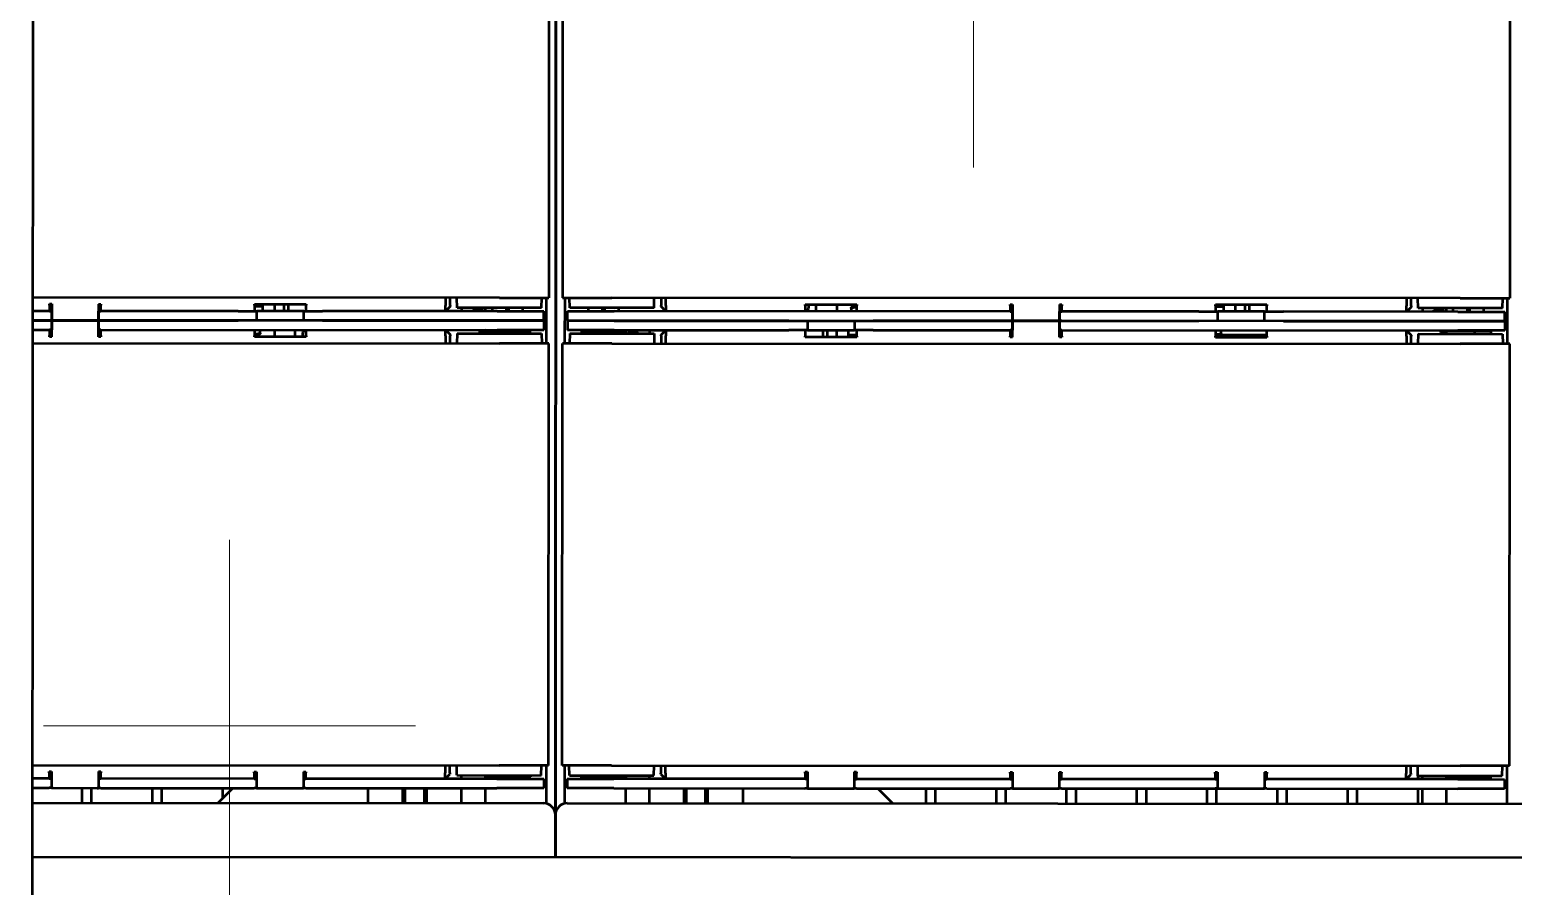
# Model space of a CAD drawing. Header units: millimetres. Extents: x 845401 to 948039, y 511594 to 550263.
# Drawn here: x 913692 to 914325, y 535797 to 536162 of the extents above; entities that cross this region are included whole.
import ezdxf

# ---------------------------------------------------------------- set-up
doc = ezdxf.new("R2010")
doc.units = ezdxf.units.MM
doc.layers.add('00', color=7, linetype='Continuous')
doc.layers.add('A-剖-0.10mm.......SECT-L01', color=255, linetype='Continuous', lineweight=18)
doc.layers.add('可见 (ISO)', color=7, linetype='Continuous', lineweight=50)

# ---------------------------------------------------------------- blocks, each defined once
blk = doc.blocks.new('单件分离新结构核图')
at = {"layer": '可见 (ISO)'}
for p, q in [((4619956.37, 894067.08), (4619956.37, 895166.33)), ((4620179.37, 894481.08), (4620179.37, 895166.33)), ((4620179.37, 895166.33), (4620179.37, 894481.08)), ((4620176.47, 894881.73), (4620176.47, 894701.73)), ((4620182.27, 894881.73), (4620182.27, 894701.73)), ((4620586.47, 894881.73), (4620586.47, 894701.73)), ((4620155.37, 894701.73), (4619956.37, 894701.73)), ((4620132.37, 894701.73), (4620132.37, 894698.48)), ((4620134.37, 894698.48), (4620134.37, 894701.73)), ((4620137.37, 894697.48), (4620137.27, 894701.73)), ((4620155.37, 894701.73), (4620176.47, 894701.73)), ((4620173.37, 894697.48), (4620173.46, 894701.73)), ((4620175.37, 894701.73), (4620175.37, 894682.23)), ((4620182.27, 894701.73), (4620203.37, 894701.73)), ((4620183.37, 894682.23), (4620183.37, 894701.73)), ((4620185.37, 894697.48), (4620185.27, 894701.73)), ((4620565.37, 894701.73), (4620203.37, 894701.73)), ((4620221.37, 894697.48), (4620221.46, 894701.73)), ((4620224.37, 894701.73), (4620224.37, 894698.48)), ((4620226.37, 894698.48), (4620226.37, 894701.73)), ((4620542.37, 894701.73), (4620542.37, 894698.48)), ((4620544.37, 894698.48), (4620544.37, 894701.73)), ((4620547.37, 894697.48), (4620547.27, 894701.73)), ((4620565.37, 894701.73), (4620586.47, 894701.73)), ((4620583.37, 894697.48), (4620583.46, 894701.73)), ((4620585.37, 894701.73), (4620585.37, 894682.23)), ((4619963.37, 894695.98), (4619956.37, 894695.98)), ((4619963.37, 894698.48), (4619963.37, 894698.98)), ((4619963.37, 894698.98), (4619964.37, 894698.98)), ((4619963.37, 894698.48), (4619963.37, 894695.98)), ((4619963.37, 894695.98), (4619964.37, 894695.98)), ((4619964.37, 894698.98), (4619964.37, 894692.48)), ((4619964.37, 894691.98), (4619964.37, 894695.98)), ((4619984.37, 894698.98), (4619984.37, 894692.48)), ((4619984.37, 894698.98), (4619985.37, 894698.98)), ((4619984.37, 894695.98), (4619985.37, 894695.98)), ((4619984.37, 894691.98), (4619984.37, 894695.98)), ((4619985.37, 894698.98), (4619985.37, 894698.48)), ((4619985.37, 894695.98), (4619985.37, 894698.48)), ((4620043.87, 894695.98), (4619985.37, 894695.98)), ((4620043.87, 894695.98), (4620050.48, 894695.98)), ((4620050.48, 894695.98), (4620050.87, 894695.98)), ((4620050.87, 894698.48), (4620050.87, 894698.98)), ((4620050.87, 894698.98), (4620072.87, 894698.98)), ((4620050.87, 894698.48), (4620050.87, 894695.98)), ((4620054.17, 894697.98), (4620050.87, 894697.98)), ((4620050.87, 894695.98), (4620051.87, 894695.98)), ((4620051.02, 894697.98), (4620051.02, 894698.98)), ((4620055.87, 894695.98), (4620051.87, 894695.98)), ((4620051.87, 894691.98), (4620051.87, 894695.98)), ((4620054.37, 894698.98), (4620054.37, 894695.98)), ((4620067.87, 894695.98), (4620055.87, 894695.98)), ((4620059.37, 894698.98), (4620059.37, 894695.98)), ((4620063.37, 894698.98), (4620063.37, 894695.98)), ((4620065.37, 894695.98), (4620065.37, 894698.98)), ((4620071.87, 894695.98), (4620067.87, 894695.98)), ((4620071.87, 894695.98), (4620072.87, 894695.98)), ((4620071.87, 894691.98), (4620071.87, 894695.98)), ((4620072.87, 894698.98), (4620072.87, 894698.48)), ((4620072.87, 894695.98), (4620072.87, 894698.48)), ((4620072.87, 894695.98), (4620073.25, 894695.98)), ((4620073.25, 894695.98), (4620079.87, 894695.98)), ((4620154.37, 894695.98), (4620079.87, 894695.98)), ((4620132.37, 894695.98), (4620132.37, 894698.48)), ((4620134.37, 894697.98), (4620132.37, 894695.98)), ((4620134.37, 894698.48), (4620134.37, 894697.98)), ((4620173.37, 894697.48), (4620137.37, 894697.48)), ((4620139.37, 894695.98), (4620139.37, 894697.48)), ((4620144.57, 894697.08), (4620144.14, 894696.65)), ((4620148.14, 894696.65), (4620144.14, 894696.65)), ((4620144.14, 894695.98), (4620144.14, 894696.65)), ((4620144.57, 894697.08), (4620147.71, 894697.08)), ((4620147.71, 894697.08), (4620148.14, 894696.65)), ((4620148.14, 894695.98), (4620148.14, 894696.65)), ((4620149.37, 894697.48), (4620149.37, 894695.98)), ((4620152.37, 894695.98), (4620152.37, 894697.48)), ((4620154.37, 894695.98), (4620174.37, 894695.98)), ((4620158.37, 894695.98), (4620158.37, 894697.48)), ((4620159.37, 894695.98), (4620159.37, 894697.48)), ((4620165.37, 894695.98), (4620165.37, 894697.48)), ((4620174.37, 894691.98), (4620174.37, 894695.98)), ((4620184.37, 894695.98), (4620204.37, 894695.98)), ((4620184.37, 894691.98), (4620184.37, 894695.98)), ((4620221.37, 894697.48), (4620185.37, 894697.48)), ((4620193.37, 894695.98), (4620193.37, 894697.48)), ((4620199.37, 894695.98), (4620199.37, 894697.48)), ((4620200.37, 894695.98), (4620200.37, 894697.48)), ((4620373.37, 894695.98), (4620204.37, 894695.98)), ((4620206.37, 894695.98), (4620206.37, 894697.48)), ((4620224.37, 894697.98), (4620224.37, 894698.48)), ((4620226.37, 894695.98), (4620224.37, 894697.98)), ((4620226.37, 894698.48), (4620226.37, 894695.98)), ((4620285.87, 894698.48), (4620285.87, 894698.98)), ((4620285.87, 894698.98), (4620307.87, 894698.98)), ((4620285.87, 894698.48), (4620285.87, 894695.98)), ((4620286.97, 894696.59), (4620286.97, 894695.98)), ((4620290.57, 894695.98), (4620290.57, 894698.98)), ((4620299.37, 894698.98), (4620299.37, 894695.98)), ((4620307.42, 894697.68), (4620305.42, 894697.68)), ((4620305.42, 894697.32), (4620305.42, 894695.98)), ((4620307.37, 894698.98), (4620307.37, 894697.68)), ((4620307.87, 894697.68), (4620307.42, 894697.68)), ((4620307.87, 894698.98), (4620307.87, 894698.48)), ((4620307.87, 894695.98), (4620307.87, 894698.48)), ((4620373.37, 894698.48), (4620373.37, 894698.98)), ((4620373.37, 894698.98), (4620374.37, 894698.98)), ((4620373.37, 894698.48), (4620373.37, 894695.98)), ((4620373.37, 894695.98), (4620374.37, 894695.98)), ((4620374.37, 894698.98), (4620374.37, 894692.48)), ((4620374.37, 894691.98), (4620374.37, 894695.98)), ((4620394.37, 894698.98), (4620394.37, 894692.48)), ((4620394.37, 894698.98), (4620395.37, 894698.98)), ((4620394.37, 894695.98), (4620395.37, 894695.98)), ((4620394.37, 894691.98), (4620394.37, 894695.98)), ((4620395.37, 894698.98), (4620395.37, 894698.48)), ((4620395.37, 894695.98), (4620395.37, 894698.48)), ((4620453.87, 894695.98), (4620395.37, 894695.98)), ((4620453.87, 894695.98), (4620460.48, 894695.98)), ((4620460.48, 894695.98), (4620460.87, 894695.98)), ((4620460.87, 894698.48), (4620460.87, 894698.98)), ((4620460.87, 894698.98), (4620482.87, 894698.98)), ((4620460.87, 894698.48), (4620460.87, 894695.98)), ((4620464.17, 894697.98), (4620460.87, 894697.98)), ((4620460.87, 894695.98), (4620461.87, 894695.98)), ((4620461.02, 894697.98), (4620461.02, 894698.98)), ((4620465.87, 894695.98), (4620461.87, 894695.98)), ((4620461.87, 894691.98), (4620461.87, 894695.98)), ((4620464.37, 894698.98), (4620464.37, 894695.98)), ((4620477.87, 894695.98), (4620465.87, 894695.98)), ((4620469.37, 894698.98), (4620469.37, 894695.98)), ((4620473.37, 894698.98), (4620473.37, 894695.98)), ((4620475.37, 894695.98), (4620475.37, 894698.98)), ((4620481.87, 894695.98), (4620477.87, 894695.98)), ((4620481.87, 894695.98), (4620482.87, 894695.98)), ((4620481.87, 894691.98), (4620481.87, 894695.98)), ((4620482.87, 894698.98), (4620482.87, 894698.48)), ((4620482.87, 894695.98), (4620482.87, 894698.48)), ((4620482.87, 894695.98), (4620483.25, 894695.98)), ((4620483.25, 894695.98), (4620489.87, 894695.98)), ((4620564.37, 894695.98), (4620489.87, 894695.98)), ((4620542.37, 894695.98), (4620542.37, 894698.48)), ((4620544.37, 894697.98), (4620542.37, 894695.98)), ((4620544.37, 894698.48), (4620544.37, 894697.98)), ((4620583.37, 894697.48), (4620547.37, 894697.48)), ((4620549.37, 894695.98), (4620549.37, 894697.48)), ((4620554.57, 894697.08), (4620554.14, 894696.65)), ((4620558.14, 894696.65), (4620554.14, 894696.65)), ((4620554.14, 894695.98), (4620554.14, 894696.65)), ((4620554.57, 894697.08), (4620557.71, 894697.08)), ((4620557.71, 894697.08), (4620558.14, 894696.65)), ((4620558.14, 894695.98), (4620558.14, 894696.65)), ((4620559.37, 894697.48), (4620559.37, 894695.98)), ((4620562.37, 894695.98), (4620562.37, 894697.48)), ((4620564.37, 894695.98), (4620584.37, 894695.98)), ((4620568.37, 894695.98), (4620568.37, 894697.48)), ((4620569.37, 894695.98), (4620569.37, 894697.48)), ((4620575.37, 894695.98), (4620575.37, 894697.48)), ((4620584.37, 894691.98), (4620584.37, 894695.98)), ((4619963.37, 894691.98), (4619956.37, 894691.98)), ((4619956.37, 894691.98), (4619963.37, 894691.98)), ((4619956.37, 894687.98), (4619963.37, 894687.98)), ((4619963.37, 894691.98), (4619964.37, 894691.98)), ((4619964.37, 894691.98), (4619963.37, 894691.98)), ((4619964.37, 894687.98), (4619963.37, 894687.98)), ((4619963.37, 894687.98), (4619963.37, 894685.48)), ((4619964.87, 894691.98), (4619964.37, 894691.98)), ((4619964.37, 894691.98), (4619964.37, 894687.98)), ((4619964.37, 894691.98), (4619964.87, 894691.98)), ((4619964.37, 894684.98), (4619964.37, 894691.48)), ((4619983.87, 894691.98), (4619964.87, 894691.98)), ((4619964.87, 894691.98), (4619983.87, 894691.98)), ((4619984.37, 894691.98), (4619983.87, 894691.98)), ((4619983.87, 894691.98), (4619984.37, 894691.98)), ((4619984.37, 894691.98), (4619985.37, 894691.98)), ((4619984.37, 894691.98), (4619984.37, 894687.98)), ((4619985.37, 894691.98), (4619984.37, 894691.98)), ((4619984.37, 894684.98), (4619984.37, 894691.48)), ((4619985.37, 894687.98), (4619984.37, 894687.98)), ((4620154.37, 894691.98), (4619985.37, 894691.98)), ((4619985.37, 894691.98), (4620043.87, 894691.98)), ((4619985.37, 894687.98), (4620154.37, 894687.98)), ((4619985.37, 894685.48), (4619985.37, 894687.98)), ((4620050.87, 894687.98), (4620050.87, 894685.48)), ((4620053.31, 894686.64), (4620053.31, 894687.98)), ((4620059.37, 894687.98), (4620059.37, 894684.98)), ((4620068.17, 894687.98), (4620068.17, 894684.98)), ((4620071.76, 894687.98), (4620071.76, 894687.57)), ((4620072.87, 894685.48), (4620072.87, 894687.98)), ((4620079.87, 894691.98), (4620154.37, 894691.98)), ((4620132.37, 894687.98), (4620134.37, 894685.98)), ((4620132.37, 894685.48), (4620132.37, 894687.98)), ((4620146.92, 894687.98), (4620146.92, 894687.08)), ((4620149.87, 894687.98), (4620149.37, 894687.48)), ((4620154.37, 894691.98), (4620174.37, 894691.98)), ((4620174.37, 894691.98), (4620154.37, 894691.98)), ((4620174.37, 894687.98), (4620154.37, 894687.98)), ((4620160.87, 894687.98), (4620161.37, 894687.48)), ((4620167.87, 894687.98), (4620168.37, 894687.48)), ((4620174.37, 894691.98), (4620174.37, 894687.98)), ((4620184.37, 894691.98), (4620204.37, 894691.98)), ((4620184.37, 894691.98), (4620184.37, 894687.98)), ((4620204.37, 894691.98), (4620184.37, 894691.98)), ((4620204.37, 894687.98), (4620184.37, 894687.98)), ((4620190.87, 894687.98), (4620190.37, 894687.48)), ((4620197.87, 894687.98), (4620197.37, 894687.48)), ((4620278.87, 894691.98), (4620204.37, 894691.98)), ((4620204.37, 894691.98), (4620373.37, 894691.98)), ((4620204.37, 894687.98), (4620278.87, 894687.98)), ((4620208.87, 894687.98), (4620209.37, 894687.48)), ((4620209.37, 894687.48), (4620209.37, 894687.98)), ((4620210.6, 894687.98), (4620210.6, 894687.31)), ((4620214.6, 894687.98), (4620214.6, 894687.31)), ((4620219.37, 894687.98), (4620219.37, 894686.48)), ((4620224.37, 894685.98), (4620226.37, 894687.98)), ((4620226.37, 894687.98), (4620226.37, 894685.48)), ((4620285.48, 894687.98), (4620278.87, 894687.98)), ((4620285.87, 894687.98), (4620285.48, 894687.98)), ((4620286.87, 894687.98), (4620285.87, 894687.98)), ((4620285.87, 894687.98), (4620285.87, 894685.48)), ((4620286.87, 894691.98), (4620286.87, 894687.98)), ((4620286.87, 894687.98), (4620290.87, 894687.98)), ((4620290.87, 894687.98), (4620302.87, 894687.98)), ((4620293.37, 894687.98), (4620293.37, 894684.98)), ((4620295.37, 894684.98), (4620295.37, 894687.98)), ((4620299.37, 894684.98), (4620299.37, 894687.98)), ((4620302.87, 894687.98), (4620306.87, 894687.98)), ((4620304.37, 894684.98), (4620304.37, 894687.98)), ((4620306.87, 894691.98), (4620306.87, 894687.98)), ((4620307.87, 894687.98), (4620306.87, 894687.98)), ((4620307.87, 894685.48), (4620307.87, 894687.98)), ((4620308.25, 894687.98), (4620307.87, 894687.98)), ((4620314.87, 894687.98), (4620308.25, 894687.98)), ((4620373.37, 894691.98), (4620314.87, 894691.98)), ((4620314.87, 894687.98), (4620373.37, 894687.98)), ((4620373.37, 894691.98), (4620374.37, 894691.98)), ((4620374.37, 894691.98), (4620373.37, 894691.98)), ((4620374.37, 894687.98), (4620373.37, 894687.98)), ((4620373.37, 894687.98), (4620373.37, 894685.48)), ((4620374.87, 894691.98), (4620374.37, 894691.98)), ((4620374.37, 894691.98), (4620374.37, 894687.98)), ((4620374.37, 894691.98), (4620374.87, 894691.98)), ((4620374.37, 894684.98), (4620374.37, 894691.48)), ((4620393.87, 894691.98), (4620374.87, 894691.98)), ((4620374.87, 894691.98), (4620393.87, 894691.98)), ((4620394.37, 894691.98), (4620393.87, 894691.98)), ((4620393.87, 894691.98), (4620394.37, 894691.98)), ((4620394.37, 894691.98), (4620395.37, 894691.98)), ((4620394.37, 894691.98), (4620394.37, 894687.98)), ((4620395.37, 894691.98), (4620394.37, 894691.98)), ((4620394.37, 894684.98), (4620394.37, 894691.48)), ((4620395.37, 894687.98), (4620394.37, 894687.98)), ((4620564.37, 894691.98), (4620395.37, 894691.98)), ((4620395.37, 894691.98), (4620453.87, 894691.98)), ((4620395.37, 894687.98), (4620564.37, 894687.98)), ((4620395.37, 894685.48), (4620395.37, 894687.98)), ((4620460.87, 894687.98), (4620460.87, 894685.48)), ((4620463.31, 894686.64), (4620463.31, 894687.98)), ((4620482.87, 894685.48), (4620482.87, 894687.98)), ((4620489.87, 894691.98), (4620564.37, 894691.98)), ((4620542.37, 894687.98), (4620544.37, 894685.98)), ((4620542.37, 894685.48), (4620542.37, 894687.98)), ((4620556.92, 894687.98), (4620556.92, 894687.08)), ((4620559.87, 894687.98), (4620559.37, 894687.48)), ((4620564.37, 894691.98), (4620584.37, 894691.98)), ((4620584.37, 894691.98), (4620564.37, 894691.98)), ((4620584.37, 894687.98), (4620564.37, 894687.98)), ((4620570.87, 894687.98), (4620571.37, 894687.48)), ((4620577.87, 894687.98), (4620578.37, 894687.48)), ((4620584.37, 894691.98), (4620584.37, 894687.98)), ((4619956.37, 894682.23), (4620155.37, 894682.23)), ((4619963.37, 894686.08), (4619964.37, 894686.08)), ((4619963.37, 894684.98), (4619963.37, 894685.48)), ((4619964.37, 894684.98), (4619963.37, 894684.98)), ((4619984.37, 894686.08), (4619985.37, 894686.08)), ((4619985.37, 894684.98), (4619984.37, 894684.98)), ((4619985.37, 894685.48), (4619985.37, 894684.98)), ((4620050.87, 894686.28), (4620051.31, 894686.28)), ((4620050.87, 894684.98), (4620050.87, 894685.48)), ((4620072.87, 894684.98), (4620050.87, 894684.98)), ((4620051.31, 894686.28), (4620053.31, 894686.28)), ((4620072.87, 894685.48), (4620072.87, 894684.98)), ((4620132.37, 894685.48), (4620132.37, 894682.23)), ((4620134.37, 894685.98), (4620134.37, 894685.48)), ((4620134.37, 894682.23), (4620134.37, 894685.48)), ((4620137.37, 894686.48), (4620137.27, 894682.23)), ((4620137.37, 894686.48), (4620173.37, 894686.48)), ((4620149.37, 894687.08), (4620146.92, 894687.08)), ((4620161.37, 894687.48), (4620149.37, 894687.48)), ((4620149.37, 894687.48), (4620149.37, 894686.48)), ((4620176.47, 894682.23), (4620155.37, 894682.23)), ((4620168.37, 894687.48), (4620161.37, 894687.48)), ((4620161.37, 894687.48), (4620161.37, 894686.48)), ((4620168.37, 894687.48), (4620168.37, 894686.48)), ((4620173.37, 894686.48), (4620173.46, 894682.23)), ((4620176.47, 894502.23), (4620176.47, 894682.23)), ((4620203.37, 894682.23), (4620182.27, 894682.23)), ((4620182.27, 894502.23), (4620182.27, 894682.23)), ((4620185.37, 894686.48), (4620185.27, 894682.23)), ((4620185.37, 894686.48), (4620221.37, 894686.48)), ((4620197.37, 894687.48), (4620190.37, 894687.48)), ((4620190.37, 894687.48), (4620190.37, 894686.48)), ((4620209.37, 894687.48), (4620197.37, 894687.48)), ((4620197.37, 894687.48), (4620197.37, 894686.48)), ((4620203.37, 894682.23), (4620565.37, 894682.23)), ((4620209.37, 894687.48), (4620209.37, 894686.48)), ((4620210.6, 894687.31), (4620214.6, 894687.31)), ((4620211.03, 894686.88), (4620210.6, 894687.31)), ((4620214.17, 894686.88), (4620211.03, 894686.88)), ((4620214.17, 894686.88), (4620214.6, 894687.31)), ((4620221.37, 894686.48), (4620221.46, 894682.23)), ((4620224.37, 894685.48), (4620224.37, 894685.98)), ((4620224.37, 894685.48), (4620224.37, 894682.23)), ((4620226.37, 894682.23), (4620226.37, 894685.48)), ((4620285.87, 894684.98), (4620285.87, 894685.48)), ((4620307.87, 894684.98), (4620285.87, 894684.98)), ((4620304.57, 894685.98), (4620307.87, 894685.98)), ((4620307.71, 894685.98), (4620307.71, 894684.98)), ((4620307.87, 894685.48), (4620307.87, 894684.98)), ((4620373.37, 894686.08), (4620374.37, 894686.08)), ((4620373.37, 894684.98), (4620373.37, 894685.48)), ((4620374.37, 894684.98), (4620373.37, 894684.98)), ((4620394.37, 894686.08), (4620395.37, 894686.08)), ((4620395.37, 894684.98), (4620394.37, 894684.98)), ((4620395.37, 894685.48), (4620395.37, 894684.98)), ((4620460.87, 894686.28), (4620461.31, 894686.28)), ((4620460.87, 894686.08), (4620482.87, 894686.08)), ((4620460.87, 894684.98), (4620460.87, 894685.48)), ((4620482.87, 894684.98), (4620460.87, 894684.98)), ((4620461.31, 894686.28), (4620463.31, 894686.28)), ((4620461.37, 894686.08), (4620461.37, 894684.98)), ((4620482.87, 894685.48), (4620482.87, 894684.98)), ((4620542.37, 894685.48), (4620542.37, 894682.23)), ((4620544.37, 894685.98), (4620544.37, 894685.48)), ((4620544.37, 894682.23), (4620544.37, 894685.48)), ((4620547.37, 894686.48), (4620547.27, 894682.23)), ((4620547.37, 894686.48), (4620583.37, 894686.48)), ((4620559.37, 894687.08), (4620556.92, 894687.08)), ((4620571.37, 894687.48), (4620559.37, 894687.48)), ((4620559.37, 894687.48), (4620559.37, 894686.48)), ((4620586.47, 894682.23), (4620565.37, 894682.23)), ((4620578.37, 894687.48), (4620571.37, 894687.48)), ((4620571.37, 894687.48), (4620571.37, 894686.48)), ((4620578.37, 894687.48), (4620578.37, 894686.48)), ((4620583.37, 894686.48), (4620583.46, 894682.23)), ((4620586.47, 894502.23), (4620586.47, 894682.23)), ((4619956.37, 894502.23), (4620155.37, 894502.23)), ((4619963.37, 894498.98), (4619963.37, 894499.48)), ((4619963.37, 894499.48), (4619964.37, 894499.48)), ((4619963.37, 894498.98), (4619963.37, 894496.48)), ((4619964.37, 894499.48), (4619964.37, 894492.98)), ((4619984.37, 894499.48), (4619984.37, 894492.98)), ((4619984.37, 894499.48), (4619985.37, 894499.48)), ((4619985.37, 894499.48), (4619985.37, 894498.98)), ((4619985.37, 894496.48), (4619985.37, 894498.98)), ((4620050.87, 894498.98), (4620050.87, 894499.48)), ((4620050.87, 894499.48), (4620051.87, 894499.48)), ((4620050.87, 894498.98), (4620050.87, 894496.48)), ((4620051.87, 894499.48), (4620051.87, 894492.98)), ((4620071.87, 894499.48), (4620071.87, 894492.98)), ((4620071.87, 894499.48), (4620072.87, 894499.48)), ((4620072.87, 894499.48), (4620072.87, 894498.98)), ((4620072.87, 894496.48), (4620072.87, 894498.98)), ((4620132.37, 894502.23), (4620132.37, 894498.98)), ((4620132.37, 894496.48), (4620132.37, 894498.98)), ((4620132.37, 894496.48), (4620134.37, 894498.48)), ((4620134.37, 894498.98), (4620134.37, 894502.23)), ((4620134.37, 894498.98), (4620134.37, 894498.48)), ((4620137.37, 894497.98), (4620137.27, 894502.23)), ((4620176.47, 894502.23), (4620155.37, 894502.23)), ((4620173.37, 894497.98), (4620173.46, 894502.23)), ((4620175.37, 894502.23), (4620175.37, 894485.98)), ((4620203.37, 894502.23), (4620182.27, 894502.23)), ((4620183.37, 894485.98), (4620183.37, 894502.23)), ((4620185.37, 894497.98), (4620185.27, 894502.23)), ((4620203.37, 894502.23), (4620565.37, 894502.23)), ((4620221.37, 894497.98), (4620221.46, 894502.23)), ((4620224.37, 894502.23), (4620224.37, 894498.98)), ((4620224.37, 894498.48), (4620224.37, 894498.98)), ((4620224.37, 894498.48), (4620226.37, 894496.48)), ((4620226.37, 894498.98), (4620226.37, 894502.23)), ((4620226.37, 894498.98), (4620226.37, 894496.48)), ((4620285.87, 894498.98), (4620285.87, 894499.48)), ((4620285.87, 894499.48), (4620286.87, 894499.48)), ((4620285.87, 894498.98), (4620285.87, 894496.48)), ((4620286.87, 894499.48), (4620286.87, 894492.98)), ((4620306.87, 894499.48), (4620306.87, 894492.98)), ((4620306.87, 894499.48), (4620307.87, 894499.48)), ((4620307.87, 894499.48), (4620307.87, 894498.98)), ((4620307.87, 894496.48), (4620307.87, 894498.98)), ((4620373.37, 894498.98), (4620373.37, 894499.48)), ((4620373.37, 894499.48), (4620374.37, 894499.48)), ((4620373.37, 894498.98), (4620373.37, 894496.48)), ((4620374.37, 894499.48), (4620374.37, 894492.98)), ((4620394.37, 894499.48), (4620394.37, 894492.98)), ((4620394.37, 894499.48), (4620395.37, 894499.48)), ((4620395.37, 894499.48), (4620395.37, 894498.98)), ((4620395.37, 894496.48), (4620395.37, 894498.98)), ((4620460.87, 894498.98), (4620460.87, 894499.48)), ((4620460.87, 894499.48), (4620461.87, 894499.48)), ((4620460.87, 894498.98), (4620460.87, 894496.48)), ((4620461.37, 894499.48), (4620461.37, 894496.48)), ((4620461.87, 894499.48), (4620461.87, 894492.98)), ((4620481.87, 894499.48), (4620481.87, 894492.98)), ((4620481.87, 894499.48), (4620482.87, 894499.48)), ((4620482.87, 894499.48), (4620482.87, 894498.98)), ((4620482.87, 894496.48), (4620482.87, 894498.98)), ((4620542.37, 894502.23), (4620542.37, 894498.98)), ((4620542.37, 894496.48), (4620542.37, 894498.98)), ((4620542.37, 894496.48), (4620544.37, 894498.48)), ((4620544.37, 894498.98), (4620544.37, 894502.23)), ((4620544.37, 894498.98), (4620544.37, 894498.48)), ((4620547.37, 894497.98), (4620547.27, 894502.23)), ((4620586.47, 894502.23), (4620565.37, 894502.23)), ((4620583.37, 894497.98), (4620583.46, 894502.23)), ((4620585.37, 894502.23), (4620585.37, 894486.08)), ((4619963.37, 894496.48), (4619956.37, 894496.48)), ((4619956.37, 894492.48), (4619963.37, 894492.48)), ((4619963.37, 894496.48), (4619964.37, 894496.48)), ((4619964.37, 894492.48), (4619963.37, 894492.48)), ((4619964.37, 894496.48), (4619964.37, 894492.48)), ((4619964.37, 894492.48), (4619964.87, 894492.48)), ((4619964.87, 894492.48), (4619983.87, 894492.48)), ((4619977.37, 894492.48), (4619977.37, 894486.08)), ((4619981.37, 894492.48), (4619981.37, 894486.08)), ((4619983.87, 894492.48), (4619984.37, 894492.48)), ((4619984.37, 894496.48), (4619984.37, 894492.48)), ((4619984.37, 894496.48), (4619985.37, 894496.48)), ((4619985.37, 894492.48), (4619984.37, 894492.48)), ((4620050.87, 894496.48), (4619985.37, 894496.48)), ((4619985.37, 894492.48), (4620050.87, 894492.48)), ((4620007.37, 894492.48), (4620007.37, 894486.08)), ((4620011.37, 894492.48), (4620011.37, 894486.08)), ((4620035.37, 894486.08), (4620041.77, 894492.48)), ((4620037.37, 894492.48), (4620037.37, 894488.08)), ((4620041.37, 894492.48), (4620041.37, 894492.08)), ((4620050.87, 894496.48), (4620051.87, 894496.48)), ((4620051.87, 894492.48), (4620050.87, 894492.48)), ((4620051.87, 894496.48), (4620051.87, 894492.48)), ((4620051.87, 894492.48), (4620052.37, 894492.48)), ((4620052.37, 894492.48), (4620071.37, 894492.48)), ((4620071.37, 894492.48), (4620071.87, 894492.48)), ((4620071.87, 894496.48), (4620071.87, 894492.48)), ((4620071.87, 894496.48), (4620072.87, 894496.48)), ((4620072.87, 894492.48), (4620071.87, 894492.48)), ((4620154.37, 894496.48), (4620072.87, 894496.48)), ((4620072.87, 894492.48), (4620154.37, 894492.48)), ((4620099.37, 894492.48), (4620099.37, 894486.08)), ((4620114.27, 894486.08), (4620114.27, 894492.48)), ((4620115.27, 894486.08), (4620115.27, 894492.48)), ((4620123.47, 894486.08), (4620123.47, 894492.48)), ((4620124.47, 894486.08), (4620124.47, 894492.48)), ((4620137.37, 894497.98), (4620173.37, 894497.98)), ((4620139.37, 894496.48), (4620139.37, 894497.98)), ((4620139.37, 894486.08), (4620139.37, 894492.48)), ((4620149.37, 894497.98), (4620149.37, 894496.98)), ((4620149.37, 894496.98), (4620149.37, 894496.48)), ((4620149.37, 894496.98), (4620161.37, 894496.98)), ((4620149.87, 894496.48), (4620149.37, 894496.98)), ((4620149.37, 894492.48), (4620149.37, 894486.08)), ((4620154.37, 894496.48), (4620174.37, 894496.48)), ((4620174.37, 894492.48), (4620154.37, 894492.48)), ((4620160.87, 894496.48), (4620161.37, 894496.98)), ((4620161.37, 894497.98), (4620161.37, 894496.98)), ((4620161.37, 894496.98), (4620168.37, 894496.98)), ((4620167.87, 894496.48), (4620168.37, 894496.98)), ((4620168.37, 894497.98), (4620168.37, 894496.98)), ((4620169.37, 894497.78), (4620168.37, 894497.78)), ((4620169.37, 894497.98), (4620169.37, 894497.78)), ((4620174.37, 894496.48), (4620174.37, 894492.48)), ((4620184.37, 894496.48), (4620184.37, 894492.48)), ((4620184.37, 894496.48), (4620204.37, 894496.48)), ((4620204.37, 894492.48), (4620184.37, 894492.48)), ((4620185.37, 894497.98), (4620221.37, 894497.98)), ((4620189.37, 894497.78), (4620189.37, 894497.98)), ((4620190.37, 894497.78), (4620189.37, 894497.78)), ((4620190.37, 894497.98), (4620190.37, 894496.98)), ((4620190.37, 894496.98), (4620197.37, 894496.98)), ((4620190.87, 894496.48), (4620190.37, 894496.98)), ((4620197.37, 894497.98), (4620197.37, 894496.98)), ((4620197.37, 894496.98), (4620209.37, 894496.98)), ((4620197.87, 894496.48), (4620197.37, 894496.98)), ((4620285.87, 894496.48), (4620204.37, 894496.48)), ((4620204.37, 894492.48), (4620285.87, 894492.48)), ((4620208.87, 894496.48), (4620209.37, 894496.98)), ((4620209.37, 894497.98), (4620209.37, 894496.98)), ((4620209.37, 894496.48), (4620209.37, 894496.98)), ((4620209.37, 894486.08), (4620209.37, 894492.48)), ((4620219.37, 894497.98), (4620219.37, 894496.48)), ((4620219.37, 894492.48), (4620219.37, 894486.08)), ((4620234.27, 894486.08), (4620234.27, 894492.48)), ((4620235.27, 894486.08), (4620235.27, 894492.48)), ((4620243.47, 894486.08), (4620243.47, 894492.48)), ((4620244.47, 894486.08), (4620244.47, 894492.48)), ((4620259.37, 894492.48), (4620259.37, 894486.08)), ((4620285.87, 894496.48), (4620286.87, 894496.48)), ((4620286.87, 894492.48), (4620285.87, 894492.48)), ((4620286.87, 894496.48), (4620286.87, 894492.48)), ((4620286.87, 894492.48), (4620287.37, 894492.48)), ((4620287.37, 894492.48), (4620306.37, 894492.48)), ((4620306.37, 894492.48), (4620306.87, 894492.48)), ((4620306.87, 894496.48), (4620306.87, 894492.48)), ((4620306.87, 894496.48), (4620307.87, 894496.48)), ((4620307.87, 894492.48), (4620306.87, 894492.48)), ((4620373.37, 894496.48), (4620307.87, 894496.48)), ((4620307.87, 894492.48), (4620373.37, 894492.48)), ((4620323.37, 894486.08), (4620316.97, 894492.48)), ((4620337.37, 894492.48), (4620337.37, 894486.08)), ((4620341.37, 894492.48), (4620341.37, 894486.08)), ((4620367.37, 894492.48), (4620367.37, 894486.08)), ((4620371.37, 894492.48), (4620371.37, 894486.08)), ((4620373.37, 894496.48), (4620374.37, 894496.48)), ((4620374.37, 894492.48), (4620373.37, 894492.48)), ((4620374.37, 894496.48), (4620374.37, 894492.48)), ((4620374.37, 894492.48), (4620374.87, 894492.48)), ((4620374.87, 894492.48), (4620393.87, 894492.48)), ((4620393.87, 894492.48), (4620394.37, 894492.48)), ((4620394.37, 894496.48), (4620394.37, 894492.48)), ((4620394.37, 894496.48), (4620395.37, 894496.48)), ((4620395.37, 894492.48), (4620394.37, 894492.48)), ((4620460.87, 894496.48), (4620395.37, 894496.48)), ((4620395.37, 894492.48), (4620460.87, 894492.48)), ((4620397.37, 894492.48), (4620397.37, 894486.08)), ((4620401.37, 894492.48), (4620401.37, 894486.08)), ((4620427.37, 894492.48), (4620427.37, 894486.08)), ((4620431.37, 894492.48), (4620431.37, 894486.08)), ((4620457.37, 894492.48), (4620457.37, 894486.08)), ((4620460.87, 894496.48), (4620461.87, 894496.48)), ((4620461.87, 894492.48), (4620460.87, 894492.48)), ((4620461.37, 894492.48), (4620461.37, 894486.08)), ((4620461.87, 894496.48), (4620461.87, 894492.48)), ((4620461.87, 894492.48), (4620462.37, 894492.48)), ((4620462.37, 894492.48), (4620481.37, 894492.48)), ((4620481.37, 894492.48), (4620481.87, 894492.48)), ((4620481.87, 894496.48), (4620481.87, 894492.48)), ((4620481.87, 894496.48), (4620482.87, 894496.48)), ((4620482.87, 894492.48), (4620481.87, 894492.48)), ((4620564.37, 894496.48), (4620482.87, 894496.48)), ((4620482.87, 894492.48), (4620564.37, 894492.48)), ((4620487.37, 894492.48), (4620487.37, 894486.08)), ((4620491.37, 894492.48), (4620491.37, 894486.08)), ((4620517.37, 894492.48), (4620517.37, 894486.08)), ((4620521.37, 894492.48), (4620521.37, 894486.08)), ((4620547.37, 894497.98), (4620547.37, 894496.48)), ((4620547.37, 894497.98), (4620583.37, 894497.98)), ((4620547.37, 894492.48), (4620547.37, 894486.08)), ((4620549.37, 894496.48), (4620549.37, 894497.98)), ((4620549.37, 894486.08), (4620549.37, 894492.48)), ((4620559.37, 894497.98), (4620559.37, 894496.98)), ((4620559.37, 894496.98), (4620559.37, 894496.48)), ((4620559.37, 894496.98), (4620571.37, 894496.98)), ((4620559.87, 894496.48), (4620559.37, 894496.98)), ((4620559.37, 894492.48), (4620559.37, 894486.08)), ((4620564.37, 894496.48), (4620584.37, 894496.48)), ((4620584.37, 894492.48), (4620564.37, 894492.48)), ((4620570.87, 894496.48), (4620571.37, 894496.98)), ((4620571.37, 894497.98), (4620571.37, 894496.98)), ((4620571.37, 894496.98), (4620578.37, 894496.98)), ((4620577.87, 894496.48), (4620578.37, 894496.98)), ((4620578.37, 894497.98), (4620578.37, 894496.98)), ((4620579.37, 894497.78), (4620578.37, 894497.78)), ((4620579.37, 894497.98), (4620579.37, 894497.78)), ((4620584.37, 894496.48), (4620584.37, 894492.48)), ((4619956.37, 894486.08), (4620174.37, 894486.08)), ((4620184.37, 894486.08), (4621126.37, 894486.08)), ((4620179.37, 894481.08), (4620179.37, 894466.08)), ((4620179.37, 894466.08), (4620179.37, 894481.08)), ((4619956.37, 894463.08), (4621126.37, 894463.08)), ((4620179.37, 894463.08), (4620179.37, 894466.08)), ((4620179.37, 894466.08), (4620179.37, 894463.08))]:
    blk.add_line(p, q, dxfattribs=at)
for centre, radius, start, end in [((4620054.17, 894698.18), 0.2, 270, 0), ((4620284.37, 894698.08), 3, 315.573, 330.19009), ((4620284.37, 894698.08), 3, 330.19009, 17.4576), ((4620464.17, 894698.18), 0.2, 270, 0), ((4619964.87, 894692.48), 0.5, 180, 270), ((4619964.87, 894691.48), 0.5, 90, 180), ((4619983.87, 894692.48), 0.5, 270, 0), ((4619983.87, 894691.48), 0.5, 0, 90), ((4620074.37, 894686.08), 3, 140.70352, 150.19009), ((4620374.87, 894692.48), 0.5, 180, 270), ((4620374.87, 894691.48), 0.5, 90, 180), ((4620393.87, 894692.48), 0.5, 270, 0), ((4620393.87, 894691.48), 0.5, 0, 90), ((4620074.37, 894686.08), 3, 150.19009, 201.51019), ((4620304.57, 894685.78), 0.2, 90, 180), ((4619964.87, 894492.98), 0.5, 180, 270), ((4619983.87, 894492.98), 0.5, 270, 0), ((4620052.37, 894492.98), 0.5, 180, 270), ((4620071.37, 894492.98), 0.5, 270, 0), ((4620287.37, 894492.98), 0.5, 180, 270), ((4620306.37, 894492.98), 0.5, 270, 0), ((4620374.87, 894492.98), 0.5, 180, 270), ((4620393.87, 894492.98), 0.5, 270, 0), ((4620462.37, 894492.98), 0.5, 180, 270), ((4620481.37, 894492.98), 0.5, 270, 0), ((4620174.37, 894481.08), 5, 0, 90), ((4620184.37, 894481.08), 5, 90, 180)]:
    blk.add_arc(centre, radius, start, end, dxfattribs=at)
for points, weights in [([(4620307.42, 894697.68), (4620306.49, 894697.68), (4620305.42, 894697.32)], [1, 1.0379548493, 1]), ([(4620305.42, 894697.32), (4620305.42, 894697.68), (4620305.42, 894697.68)], [1, 1.0379548493, 1]), ([(4620307.87, 894697.66), (4620307.64, 894697.68), (4620307.42, 894697.68)], [1.01360535693, 1.00888049391, 1]), ([(4620050.87, 894686.3), (4620051.09, 894686.28), (4620051.31, 894686.28)], [1.01360535693, 1.00888049391, 1]), ([(4620051.31, 894686.28), (4620052.24, 894686.28), (4620053.31, 894686.64)], [1, 1.0379548493, 1]), ([(4620053.31, 894686.64), (4620053.31, 894686.28), (4620053.31, 894686.28)], [1, 1.0379548493, 1]), ([(4620460.87, 894686.3), (4620461.09, 894686.28), (4620461.31, 894686.28)], [1.01360535693, 1.00888049391, 1]), ([(4620461.31, 894686.28), (4620462.24, 894686.28), (4620463.31, 894686.64)], [1, 1.0379548493, 1]), ([(4620463.31, 894686.64), (4620463.31, 894686.28), (4620463.31, 894686.28)], [1, 1.0379548493, 1])]:
    blk.add_rational_spline(points, weights, degree=2, dxfattribs=at)
blk = doc.blocks.new('C线')
at = {"layer": 'A-剖-0.10mm.......SECT-L01', "color": 1, "rotation": 359.9712527628268}
blk.add_blockref('单件分离新结构核图', (-3624841.16, -417498.02, 12.69), dxfattribs=at)
blk = doc.blocks.new('BC线平台')
at = {"layer": 'A-剖-0.10mm.......SECT-L01'}
h = blk.add_hatch(dxfattribs=at)
h.set_pattern_fill('CROSS', color=2, scale=50)
h.set_pattern_definition([(0, (691447.87, 341554.85), (317.5, 317.5), [158.75, -476.25]), (90, (691527.24, 341475.47), (-317.5, 317.5), [158.75, -476.25])])
h.paths.add_polyline_path([(791174.13, 370096.42), (802932.03, 370096.42), (802932.03, 366396.42), (791174.13, 366396.42)])

msp = doc.modelspace()

# ---------------------------------------------------------------- block references
at = {"layer": '00'}
for name, p in [('BC线平台', (120688.34, 168041.31, -0.98)), ('C线', (-81869.83, 61162.22))]:
    msp.add_blockref(name, p, dxfattribs=at)

doc.saveas('drawing.dxf')
